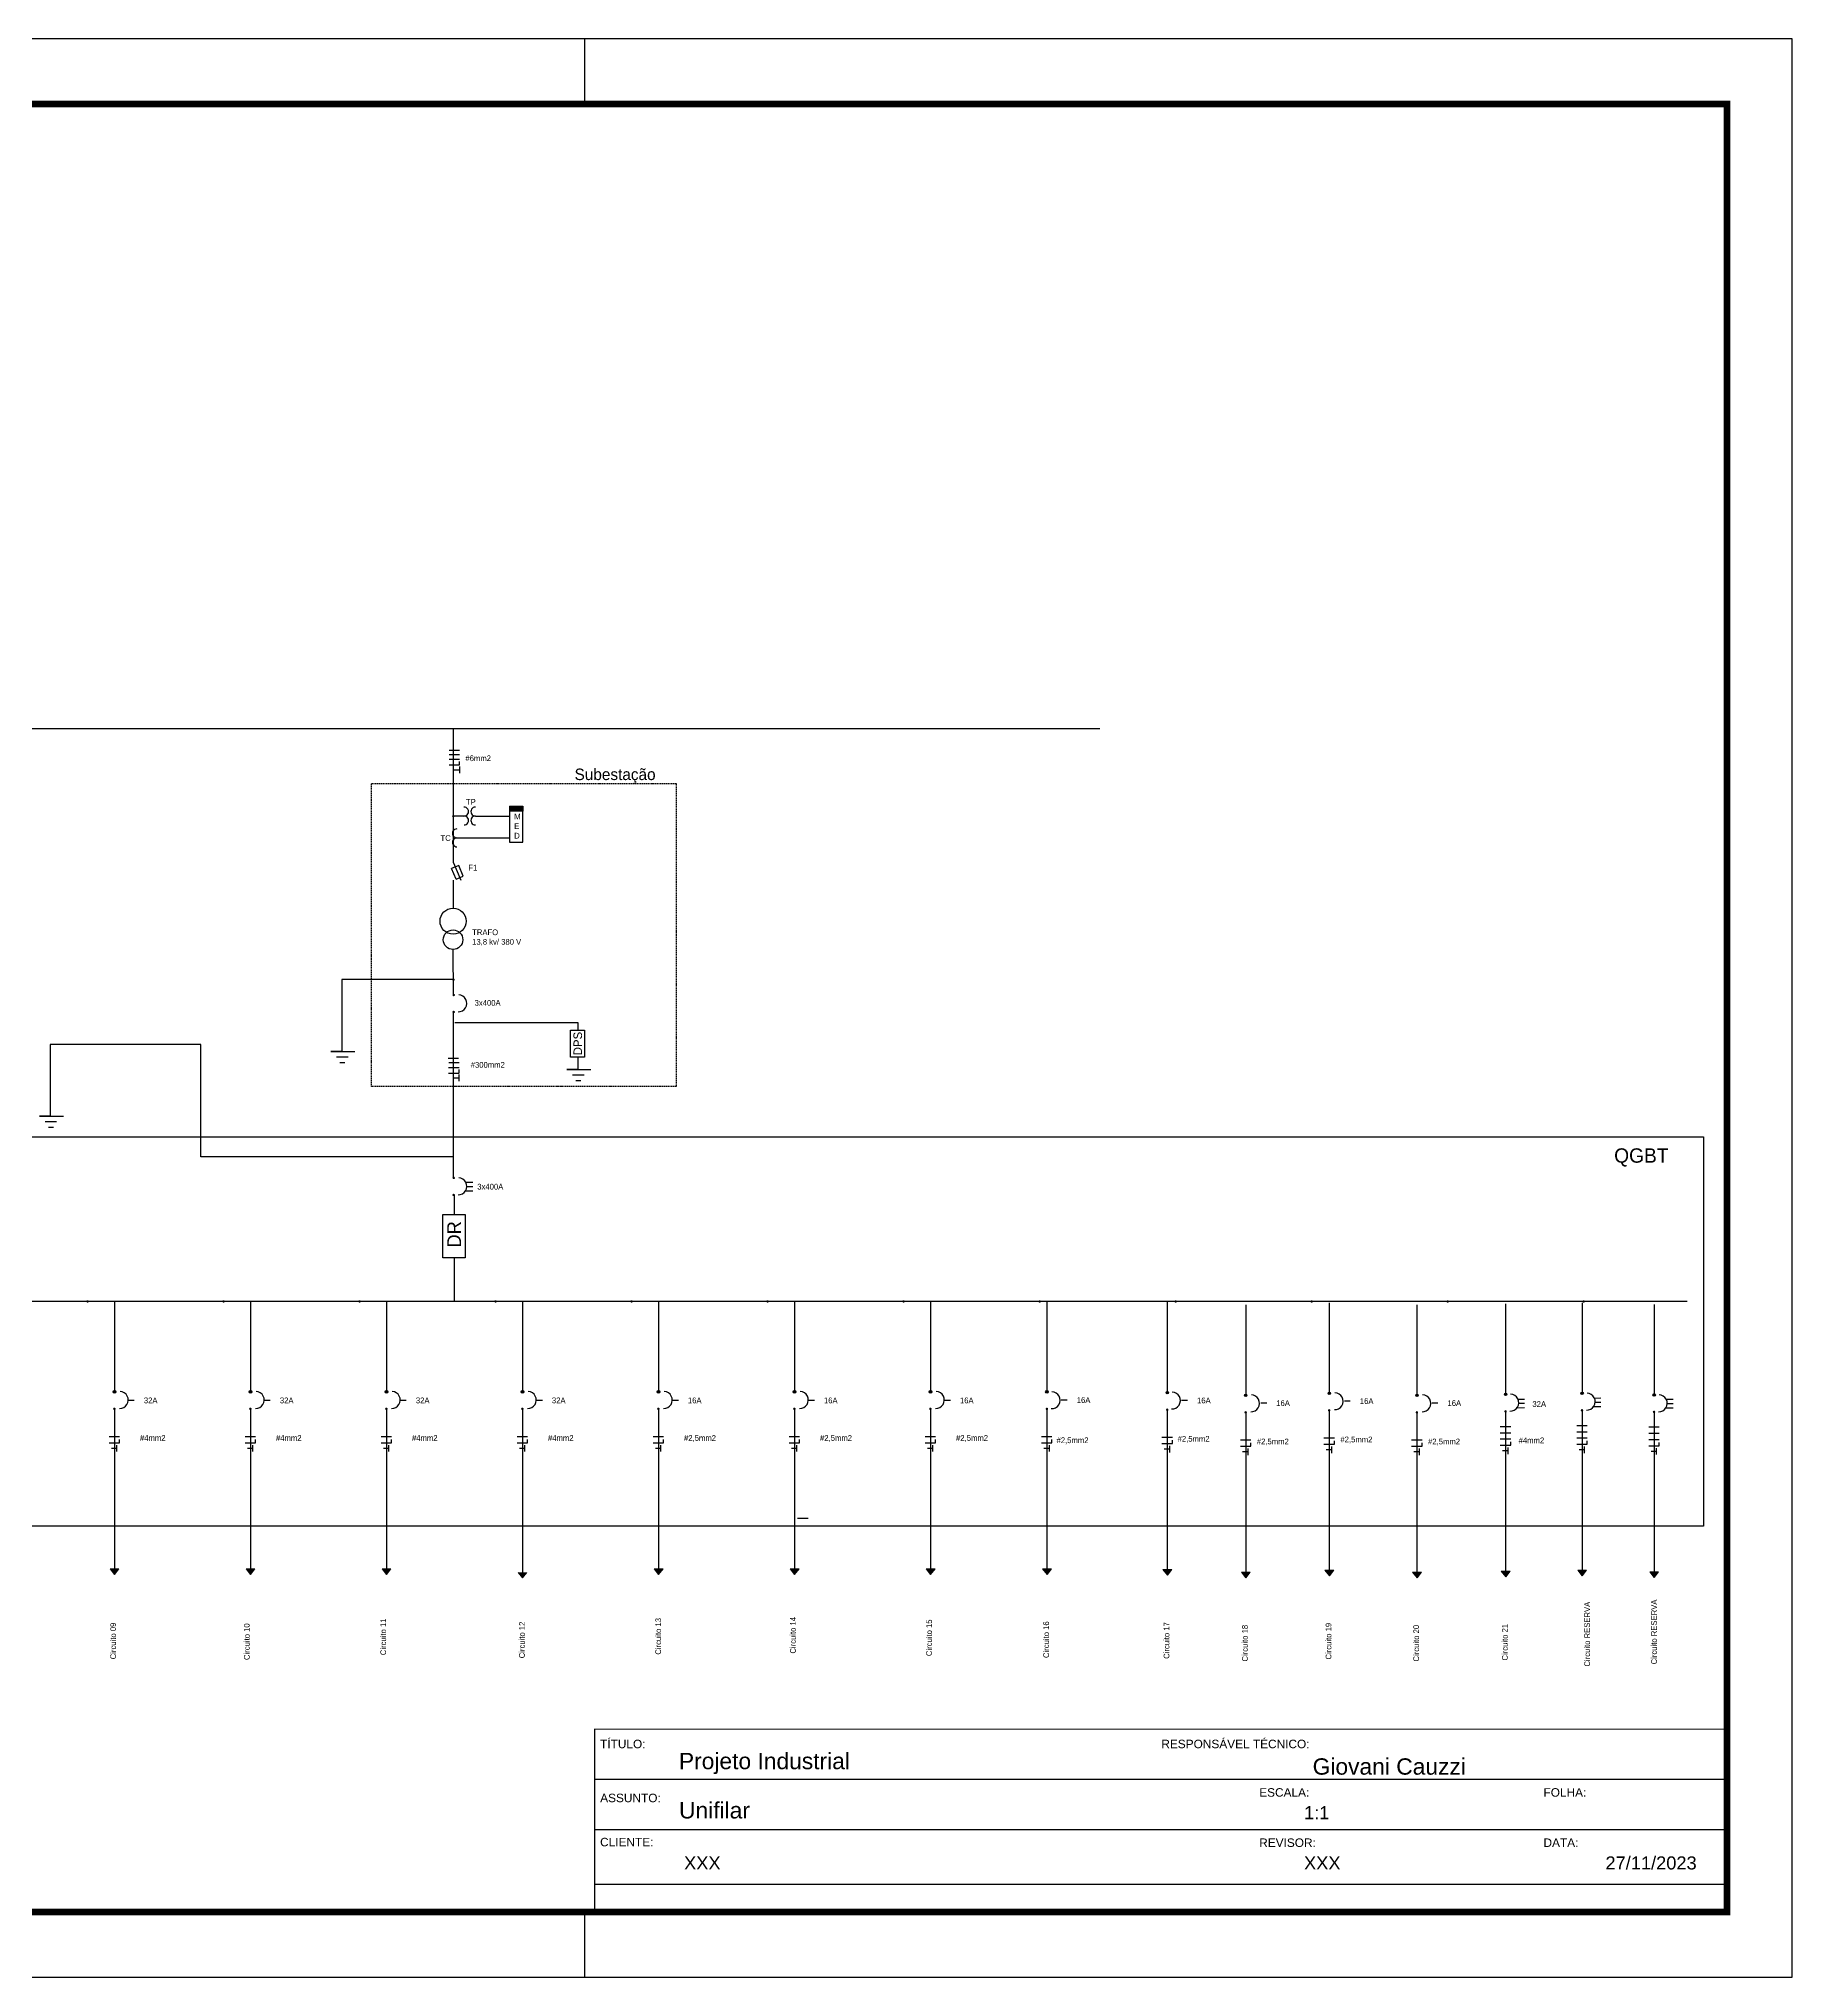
# Model space of a CAD drawing. Extents: x -4780 to 4154, y -1673 to 3208.
# Drawn here: x 786.8 to 1055.5, y -373.2 to -76.2 of the extents above; entities that cross this region are included whole.
import ezdxf

# ---------------------------------------------------------------- set-up
doc = ezdxf.new("R2010")
doc.units = 0
doc.header["$MEASUREMENT"] = 0
doc.linetypes.add('ACAD_ISO02W100', pattern=[15, 12, -3])
for name, color, linetype in [('ARQ-FOLHA', 7, 'Continuous'), ('eletrico', 3, 'Continuous'), ('ELÉTRICO', 3, 'Continuous')]:
    doc.layers.add(name, color=color, linetype=linetype)
doc.styles.add('ARIAL', font='txt', dxfattribs={"height": 0.35277})
doc.styles.add('PADRÃO', font='', dxfattribs={"height": 0.2})
doc.styles.get('PADRÃO').set_extended_font_data('AvantGarde Bk BT')

# ---------------------------------------------------------------- blocks, each defined once
blk = doc.blocks.new('FOLHA A3')
at = {"layer": 'ARQ-FOLHA'}
for p, q in [((420, 0), (0, 0)), ((235, -10), (235, 0)), ((420, -297), (420, 0)), ((235, -297), (235, -287)), ((0, -297), (420, -297))]:
    blk.add_line(p, q, dxfattribs=at)
at = {"layer": 'ARQ-FOLHA', "const_width": 1}
blk.add_lwpolyline([(410, -10), (25, -10), (25, -287), (410, -287), (410, -10)], dxfattribs=at)

msp = doc.modelspace()

# ---------------------------------------------------------------- hatches: boundary and pattern name
at = {"layer": 'ELÉTRICO', "ltscale": 0.015}
h = msp.add_hatch(color=256, dxfattribs=at)
h.set_gradient(color1=(255, 255, 255), tint=1)
h.paths.add_polyline_path([(850.562, -195.308, 1), (850.171, -195.308, 1)])
h = msp.add_hatch(color=256, dxfattribs=at)
h.set_gradient(color1=(51, 51, 51), color2=(51, 51, 51), tint=1)
h.paths.add_polyline_path([(858.99, -193.763), (858.99, -194.54), (860.992, -194.54), (860.992, -193.763)])
h = msp.add_hatch(color=256, dxfattribs=at)
h.set_gradient(color1=(255, 255, 255), tint=1)
h.paths.add_polyline_path([(850.587, -220.343, 1), (850.195, -220.343, 1)])
h = msp.add_hatch(color=256, dxfattribs=at)
h.set_gradient(color1=(255, 255, 255), tint=1)
h.paths.add_polyline_path([(850.616, -222.702, 1), (850.225, -222.702, 1)])
h = msp.add_hatch(color=256, dxfattribs=at)
h.set_gradient(color1=(255, 255, 255), tint=1)
h.paths.add_polyline_path([(850.607, -225.306, 1), (850.216, -225.306, 1)])
h = msp.add_hatch(color=256, dxfattribs=at)
h.set_gradient(color1=(255, 255, 255), tint=1)
h.paths.add_polyline_path([(850.618, -250.731, 1), (850.226, -250.731, 1)])
h = msp.add_hatch(color=256, dxfattribs=at)
h.set_gradient(color1=(255, 255, 255), tint=1)
h.paths.add_polyline_path([(850.609, -253.335, 1), (850.217, -253.335, 1)])
h = msp.add_hatch(color=256, dxfattribs=at)
h.set_gradient(color1=(255, 255, 255), tint=1)
h.paths.add_polyline_path([(794.511, -269.657, 1), (794.12, -269.657, 1)])
h = msp.add_hatch(color=256, dxfattribs=at)
h.set_gradient(color1=(255, 255, 255), tint=1)
h.paths.add_polyline_path([(815.352, -269.657, 1), (814.96, -269.657, 1)])
h = msp.add_hatch(color=256, dxfattribs=at)
h.set_gradient(color1=(255, 255, 255), tint=1)
h.paths.add_polyline_path([(836.192, -269.657, 1), (835.801, -269.657, 1)])
h = msp.add_hatch(color=256, dxfattribs=at)
h.set_gradient(color1=(255, 255, 255), tint=1)
h.paths.add_polyline_path([(857.032, -269.657, 1), (856.641, -269.657, 1)])
h = msp.add_hatch(color=256, dxfattribs=at)
h.set_gradient(color1=(255, 255, 255), tint=1)
h.paths.add_polyline_path([(877.873, -269.657, 1), (877.481, -269.657, 1)])
h = msp.add_hatch(color=256, dxfattribs=at)
h.set_gradient(color1=(255, 255, 255), tint=1)
h.paths.add_polyline_path([(898.713, -269.657, 1), (898.322, -269.657, 1)])
h = msp.add_hatch(color=256, dxfattribs=at)
h.set_gradient(color1=(255, 255, 255), tint=1)
h.paths.add_polyline_path([(919.553, -269.657, 1), (919.162, -269.657, 1)])
h = msp.add_hatch(color=256, dxfattribs=at)
h.set_gradient(color1=(255, 255, 255), tint=1)
h.paths.add_polyline_path([(940.393, -269.657, 1), (940.002, -269.657, 1)])
h = msp.add_hatch(color=256, dxfattribs=at)
h.set_gradient(color1=(255, 255, 255), tint=1)
h.paths.add_polyline_path([(961.234, -269.657, 1), (960.843, -269.657, 1)])
h = msp.add_hatch(color=256, dxfattribs=at)
h.set_gradient(color1=(255, 255, 255), tint=1)
h.paths.add_polyline_path([(982.074, -269.657, 1), (981.683, -269.657, 1)])
h = msp.add_hatch(color=256, dxfattribs=at)
h.set_gradient(color1=(255, 255, 255), tint=1)
h.paths.add_polyline_path([(1002.914, -269.657, 1), (1002.523, -269.657, 1)])
h = msp.add_hatch(color=256, dxfattribs=at)
h.set_gradient(color1=(255, 255, 255), tint=1)
h.paths.add_polyline_path([(1023.755, -269.657, 1), (1023.364, -269.657, 1)])
h = msp.add_hatch(color=256, dxfattribs=at)
h.set_gradient(color1=(255, 255, 255), tint=1)
h.paths.add_polyline_path([(798.629, -283.509, 1), (798.238, -283.509, 1)])
h = msp.add_hatch(color=256, dxfattribs=at)
h.set_gradient(color1=(255, 255, 255), tint=1)
h.paths.add_polyline_path([(819.47, -283.509, 1), (819.078, -283.509, 1)])
h = msp.add_hatch(color=256, dxfattribs=at)
h.set_gradient(color1=(255, 255, 255), tint=1)
h.paths.add_polyline_path([(840.31, -283.509, 1), (839.919, -283.509, 1)])
h = msp.add_hatch(color=256, dxfattribs=at)
h.set_gradient(color1=(255, 255, 255), tint=1)
h.paths.add_polyline_path([(861.15, -283.509, 1), (860.759, -283.509, 1)])
h = msp.add_hatch(color=256, dxfattribs=at)
h.set_gradient(color1=(255, 255, 255), tint=1)
h.paths.add_polyline_path([(881.991, -283.509, 1), (881.599, -283.509, 1)])
h = msp.add_hatch(color=256, dxfattribs=at)
h.set_gradient(color1=(255, 255, 255), tint=1)
h.paths.add_polyline_path([(902.831, -283.509, 1), (902.44, -283.509, 1)])
h = msp.add_hatch(color=256, dxfattribs=at)
h.set_gradient(color1=(255, 255, 255), tint=1)
h.paths.add_polyline_path([(923.671, -283.509, 1), (923.28, -283.509, 1)])
h = msp.add_hatch(color=256, dxfattribs=at)
h.set_gradient(color1=(255, 255, 255), tint=1)
h.paths.add_polyline_path([(941.511, -283.509, 1), (941.12, -283.509, 1)])
h = msp.add_hatch(color=256, dxfattribs=at)
h.set_gradient(color1=(255, 255, 255), tint=1)
h.paths.add_polyline_path([(959.954, -283.635, 1), (959.563, -283.635, 1)])
h = msp.add_hatch(color=256, dxfattribs=at)
h.set_gradient(color1=(255, 255, 255), tint=1)
h.paths.add_polyline_path([(971.969, -284.049, 1), (971.577, -284.049, 1)])
h = msp.add_hatch(color=256, dxfattribs=at)
h.set_gradient(color1=(255, 255, 255), tint=1)
h.paths.add_polyline_path([(984.776, -283.737, 1), (984.385, -283.737, 1)])
h = msp.add_hatch(color=256, dxfattribs=at)
h.set_gradient(color1=(255, 255, 255), tint=1)
h.paths.add_polyline_path([(998.208, -284.049, 1), (997.817, -284.049, 1)])
h = msp.add_hatch(color=256, dxfattribs=at)
h.set_gradient(color1=(255, 255, 255), tint=1)
h.paths.add_polyline_path([(1011.796, -283.893, 1), (1011.405, -283.893, 1)])
h = msp.add_hatch(color=256, dxfattribs=at)
h.set_gradient(color1=(255, 255, 255), tint=1)
h.paths.add_polyline_path([(1023.51, -283.737, 1), (1023.119, -283.737, 1)])
h = msp.add_hatch(color=256, dxfattribs=at)
h.set_gradient(color1=(255, 255, 255), tint=1)
h.paths.add_polyline_path([(1034.548, -283.977, 1), (1034.157, -283.977, 1)])
h = msp.add_hatch(color=256, dxfattribs=at)
h.set_gradient(color1=(255, 255, 255), tint=1)
h.paths.add_polyline_path([(798.62, -286.113, 1), (798.229, -286.113, 1)])
h = msp.add_hatch(color=256, dxfattribs=at)
h.set_gradient(color1=(255, 255, 255), tint=1)
h.paths.add_polyline_path([(819.461, -286.113, 1), (819.069, -286.113, 1)])
h = msp.add_hatch(color=256, dxfattribs=at)
h.set_gradient(color1=(255, 255, 255), tint=1)
h.paths.add_polyline_path([(840.301, -286.113, 1), (839.91, -286.113, 1)])
h = msp.add_hatch(color=256, dxfattribs=at)
h.set_gradient(color1=(255, 255, 255), tint=1)
h.paths.add_polyline_path([(861.141, -286.113, 1), (860.75, -286.113, 1)])
h = msp.add_hatch(color=256, dxfattribs=at)
h.set_gradient(color1=(255, 255, 255), tint=1)
h.paths.add_polyline_path([(881.982, -286.113, 1), (881.59, -286.113, 1)])
h = msp.add_hatch(color=256, dxfattribs=at)
h.set_gradient(color1=(255, 255, 255), tint=1)
h.paths.add_polyline_path([(902.822, -286.113, 1), (902.431, -286.113, 1)])
h = msp.add_hatch(color=256, dxfattribs=at)
h.set_gradient(color1=(255, 255, 255), tint=1)
h.paths.add_polyline_path([(923.662, -286.113, 1), (923.271, -286.113, 1)])
h = msp.add_hatch(color=256, dxfattribs=at)
h.set_gradient(color1=(255, 255, 255), tint=1)
h.paths.add_polyline_path([(941.502, -286.113, 1), (941.111, -286.113, 1)])
h = msp.add_hatch(color=256, dxfattribs=at)
h.set_gradient(color1=(255, 255, 255), tint=1)
h.paths.add_polyline_path([(959.945, -286.239, 1), (959.554, -286.239, 1)])
h = msp.add_hatch(color=256, dxfattribs=at)
h.set_gradient(color1=(255, 255, 255), tint=1)
h.paths.add_polyline_path([(971.96, -286.653, 1), (971.568, -286.653, 1)])
h = msp.add_hatch(color=256, dxfattribs=at)
h.set_gradient(color1=(255, 255, 255), tint=1)
h.paths.add_polyline_path([(984.767, -286.341, 1), (984.376, -286.341, 1)])
h = msp.add_hatch(color=256, dxfattribs=at)
h.set_gradient(color1=(255, 255, 255), tint=1)
h.paths.add_polyline_path([(998.199, -286.653, 1), (997.808, -286.653, 1)])
h = msp.add_hatch(color=256, dxfattribs=at)
h.set_gradient(color1=(255, 255, 255), tint=1)
h.paths.add_polyline_path([(1011.787, -286.497, 1), (1011.396, -286.497, 1)])
h = msp.add_hatch(color=256, dxfattribs=at)
h.set_gradient(color1=(255, 255, 255), tint=1)
h.paths.add_polyline_path([(1023.501, -286.341, 1), (1023.11, -286.341, 1)])
h = msp.add_hatch(color=256, dxfattribs=at)
h.set_gradient(color1=(255, 255, 255), tint=1)
h.paths.add_polyline_path([(1034.539, -286.581, 1), (1034.148, -286.581, 1)])
h = msp.add_hatch(color=256, dxfattribs=at)
h.set_gradient(color1=(192, 192, 192), color2=(192, 192, 192), tint=1)
h.paths.add_polyline_path([(797.775, -310.613), (798.452, -311.467), (799.13, -310.613), (798.452, -310.613)])
h = msp.add_hatch(color=256, dxfattribs=at)
h.set_gradient(color1=(192, 192, 192), color2=(192, 192, 192), tint=1)
h.paths.add_polyline_path([(818.615, -310.613), (819.292, -311.467), (819.97, -310.613), (819.292, -310.613)])
h = msp.add_hatch(color=256, dxfattribs=at)
h.set_gradient(color1=(192, 192, 192), color2=(192, 192, 192), tint=1)
h.paths.add_polyline_path([(839.455, -310.613), (840.133, -311.467), (840.81, -310.613), (840.133, -310.613)])
h = msp.add_hatch(color=256, dxfattribs=at)
h.set_gradient(color1=(192, 192, 192), color2=(192, 192, 192), tint=1)
h.paths.add_polyline_path([(860.271, -311.164), (860.948, -312.019), (861.626, -311.164), (860.948, -311.164)])
h = msp.add_hatch(color=256, dxfattribs=at)
h.set_gradient(color1=(192, 192, 192), color2=(192, 192, 192), tint=1)
h.paths.add_polyline_path([(881.136, -310.613), (881.813, -311.467), (882.491, -310.613), (881.813, -310.613)])
h = msp.add_hatch(color=256, dxfattribs=at)
h.set_gradient(color1=(192, 192, 192), color2=(192, 192, 192), tint=1)
h.paths.add_polyline_path([(901.976, -310.613), (902.654, -311.467), (903.331, -310.613), (902.654, -310.613)])
h = msp.add_hatch(color=256, dxfattribs=at)
h.set_gradient(color1=(192, 192, 192), color2=(192, 192, 192), tint=1)
h.paths.add_polyline_path([(922.816, -310.613), (923.494, -311.467), (924.171, -310.613), (923.494, -310.613)])
h = msp.add_hatch(color=256, dxfattribs=at)
h.set_gradient(color1=(192, 192, 192), color2=(192, 192, 192), tint=1)
h.paths.add_polyline_path([(940.657, -310.613), (941.334, -311.467), (942.012, -310.613), (941.334, -310.613)])
h = msp.add_hatch(color=256, dxfattribs=at)
h.set_gradient(color1=(192, 192, 192), color2=(192, 192, 192), tint=1)
h.paths.add_polyline_path([(959.099, -310.738), (959.777, -311.593), (960.454, -310.738), (959.777, -310.738)])
h = msp.add_hatch(color=256, dxfattribs=at)
h.set_gradient(color1=(192, 192, 192), color2=(192, 192, 192), tint=1)
h.paths.add_polyline_path([(971.114, -311.153), (971.791, -312.008), (972.469, -311.153), (971.791, -311.153)])
h = msp.add_hatch(color=256, dxfattribs=at)
h.set_gradient(color1=(192, 192, 192), color2=(192, 192, 192), tint=1)
h.paths.add_polyline_path([(983.921, -310.841), (984.599, -311.696), (985.276, -310.841), (984.599, -310.841)])
h = msp.add_hatch(color=256, dxfattribs=at)
h.set_gradient(color1=(192, 192, 192), color2=(192, 192, 192), tint=1)
h.paths.add_polyline_path([(997.353, -311.153), (998.031, -312.008), (998.708, -311.153), (998.031, -311.153)])
h = msp.add_hatch(color=256, dxfattribs=at)
h.set_gradient(color1=(192, 192, 192), color2=(192, 192, 192), tint=1)
h.paths.add_polyline_path([(1010.941, -310.997), (1011.619, -311.852), (1012.296, -310.997), (1011.619, -310.997)])
h = msp.add_hatch(color=256, dxfattribs=at)
h.set_gradient(color1=(192, 192, 192), color2=(192, 192, 192), tint=1)
h.paths.add_polyline_path([(1022.655, -310.841), (1023.333, -311.696), (1024.01, -310.841), (1023.333, -310.841)])
h = msp.add_hatch(color=256, dxfattribs=at)
h.set_gradient(color1=(192, 192, 192), color2=(192, 192, 192), tint=1)
h.paths.add_polyline_path([(1033.693, -311.081), (1034.371, -311.936), (1035.048, -311.081), (1034.371, -311.081)])

# ---------------------------------------------------------------- linework, layer by layer
at = {"layer": 'eletrico', "ltscale": 0.015}
for p, q in [((850.574, -226.937), (869.431, -226.937)), ((869.431, -226.937), (869.431, -228.103)), ((833.275, -231.349), (831.576, -231.349)), ((831.576, -231.349), (835.259, -231.349)), ((832.46, -232.176), (834.227, -232.176)), ((832.986, -233.035), (833.733, -233.035)), ((869.442, -234.112), (867.743, -234.112)), ((867.743, -234.112), (871.426, -234.112)), ((869.442, -232.293), (869.442, -234.112)), ((868.627, -234.939), (870.394, -234.939)), ((869.153, -235.798), (869.9, -235.798)), ((788.63, -241.269), (786.931, -241.269)), ((786.931, -241.269), (790.614, -241.269)), ((787.815, -242.097), (789.582, -242.097)), ((788.341, -242.956), (789.088, -242.956))]:
    msp.add_line(p, q, dxfattribs=at)
for points in [[(868.321, -228.103), (870.478, -228.103), (870.478, -232.234), (868.321, -232.234)], [(848.737, -256.337), (852.194, -256.337), (852.194, -262.958), (848.737, -262.958)]]:
    msp.add_lwpolyline(points, close=True, dxfattribs=at)
at = {"layer": 'ELÉTRICO', "ltscale": 0.015}
for p, q in [((762.934, -181.878), (949.445, -181.878)), ((850.386, -202.461), (850.386, -181.878)), ((849.715, -186.594), (851.312, -186.594)), ((849.717, -185.186), (851.314, -185.186)), ((849.727, -185.851), (851.323, -185.851)), ((851.312, -187.449), (851.312, -186.927)), ((849.715, -187.45), (851.312, -187.45)), ((850.48, -188.2), (851.303, -188.2)), ((851.303, -187.701), (851.303, -188.699)), ((851.991, -195.286), (850.386, -195.286)), ((853.755, -195.28), (858.99, -195.28)), ((858.99, -193.763), (860.992, -193.763)), ((858.99, -193.763), (858.99, -199.296)), ((860.992, -194.54), (858.99, -194.54)), ((860.992, -193.763), (860.992, -194.54)), ((860.992, -199.296), (860.992, -194.54)), ((850.917, -198.63), (858.99, -198.63)), ((858.99, -199.296), (860.992, -199.296)), ((851.21, -202.855), (850.099, -203.309)), ((850.772, -204.956), (850.099, -203.309)), ((850.386, -202.461), (851.488, -205.121)), ((850.772, -204.956), (851.883, -204.502)), ((851.883, -204.502), (851.21, -202.855)), ((850.345, -205.121), (850.344, -209.393)), ((850.401, -222.73), (850.336, -215.738)), ((833.253, -220.354), (833.253, -231.349)), ((850.386, -220.354), (833.253, -220.354)), ((850.401, -250.652), (850.401, -225.275)), ((788.608, -230.275), (788.608, -241.27)), ((849.547, -232.392), (851.144, -232.392)), ((849.641, -233.8), (851.238, -233.8)), ((849.653, -233.057), (851.249, -233.057)), ((851.238, -234.655), (851.238, -234.133)), ((849.641, -234.656), (851.238, -234.656)), ((850.406, -235.406), (851.229, -235.406)), ((851.229, -234.907), (851.229, -235.905)), ((850.399, -247.515), (833.266, -247.515)), ((853.343, -251.449), (852.312, -251.457)), ((852.433, -252.057), (853.343, -252.057)), ((853.343, -252.769), (852.181, -252.778)), ((669.05, -269.628), (1039.4, -269.628)), ((798.434, -269.649), (798.434, -283.509)), ((819.274, -269.649), (819.274, -283.509)), ((840.114, -269.649), (840.114, -283.509)), ((860.955, -269.649), (860.955, -283.509)), ((881.795, -269.649), (881.795, -283.509)), ((902.635, -269.649), (902.635, -283.509)), ((923.476, -269.649), (923.476, -283.509)), ((941.316, -269.649), (941.316, -283.509)), ((959.758, -269.775), (959.758, -283.635)), ((971.773, -270.19), (971.773, -284.049)), ((984.58, -269.877), (984.58, -283.737)), ((998.012, -270.19), (998.012, -284.049)), ((1011.6, -270.033), (1011.6, -283.893)), ((1023.314, -269.877), (1023.314, -283.737)), ((1034.352, -270.117), (1034.352, -283.977)), ((800.57, -284.785), (801.479, -284.785)), ((821.41, -284.785), (822.32, -284.785)), ((842.251, -284.785), (843.16, -284.785)), ((863.091, -284.785), (864, -284.785)), ((883.931, -284.785), (884.841, -284.785)), ((904.772, -284.785), (905.681, -284.785)), ((925.612, -284.785), (926.521, -284.785)), ((943.514, -284.745), (944.423, -284.745)), ((961.946, -284.796), (962.855, -284.796)), ((986.886, -284.899), (987.796, -284.899)), ((1014.487, -284.656), (1013.456, -284.664)), ((1026.2, -284.5), (1025.169, -284.508)), ((1025.291, -285.107), (1026.2, -285.107)), ((1037.285, -284.678), (1036.254, -284.686)), ((798.434, -286.169), (798.434, -310.617)), ((819.274, -286.169), (819.274, -310.617)), ((840.114, -286.169), (840.114, -310.617)), ((860.955, -286.169), (860.955, -311.141)), ((881.795, -286.169), (881.795, -310.617)), ((902.635, -286.169), (902.635, -310.617)), ((923.476, -286.169), (923.476, -310.617)), ((941.316, -286.169), (941.316, -310.617)), ((959.758, -286.295), (959.758, -310.742)), ((971.773, -286.709), (971.773, -311.157)), ((974.079, -285.211), (974.988, -285.211)), ((984.58, -286.397), (984.58, -310.845)), ((998.012, -286.709), (998.012, -311.157)), ((1000.318, -285.211), (1001.228, -285.211)), ((1011.6, -286.553), (1011.6, -311.001)), ((1014.487, -285.976), (1013.325, -285.985)), ((1013.577, -285.263), (1014.487, -285.263)), ((1023.314, -286.397), (1023.314, -310.845)), ((1026.2, -285.82), (1025.039, -285.829)), ((1034.352, -286.637), (1034.352, -311.085)), ((1037.285, -285.998), (1036.123, -286.007)), ((1036.376, -285.285), (1037.285, -285.285)), ((797.612, -290.344), (799.208, -290.344)), ((799.208, -291.307), (799.208, -290.784)), ((818.452, -290.344), (820.048, -290.344)), ((820.048, -291.307), (820.048, -290.784)), ((839.292, -290.344), (840.889, -290.344)), ((840.889, -291.307), (840.889, -290.784)), ((860.133, -290.344), (861.729, -290.344)), ((861.729, -291.307), (861.729, -290.784)), ((880.973, -290.344), (882.569, -290.344)), ((882.569, -291.307), (882.569, -290.784)), ((901.813, -290.344), (903.41, -290.344)), ((903.41, -291.307), (903.41, -290.784)), ((922.654, -290.344), (924.25, -290.344)), ((924.25, -291.307), (924.25, -290.784)), ((940.494, -290.344), (942.09, -290.344)), ((942.09, -291.307), (942.09, -290.784)), ((958.936, -290.469), (960.533, -290.469)), ((960.533, -291.432), (960.533, -290.91)), ((970.951, -290.884), (972.548, -290.884)), ((983.758, -290.572), (985.355, -290.572)), ((985.355, -291.535), (985.355, -291.012)), ((997.19, -290.884), (998.787, -290.884)), ((1010.779, -288.802), (1012.375, -288.802)), ((1010.779, -289.765), (1012.375, -289.765)), ((1010.779, -290.728), (1012.375, -290.728)), ((1022.492, -288.646), (1024.089, -288.646)), ((1022.492, -289.609), (1024.089, -289.609)), ((1022.492, -290.572), (1024.089, -290.572)), ((1024.089, -291.535), (1024.089, -291.012)), ((1033.53, -288.885), (1035.127, -288.885)), ((1033.53, -289.849), (1035.127, -289.849)), ((1033.53, -290.812), (1035.127, -290.812)), ((797.612, -291.307), (799.208, -291.307)), ((798.765, -292.162), (797.966, -292.162)), ((798.765, -291.663), (798.765, -292.661)), ((818.452, -291.307), (820.048, -291.307)), ((819.605, -292.162), (818.807, -292.162)), ((819.605, -291.663), (819.605, -292.661)), ((839.292, -291.307), (840.889, -291.307)), ((840.445, -292.162), (839.647, -292.162)), ((840.445, -291.663), (840.445, -292.661)), ((860.133, -291.307), (861.729, -291.307)), ((861.286, -292.162), (860.487, -292.162)), ((861.286, -291.663), (861.286, -292.661)), ((880.973, -291.307), (882.569, -291.307)), ((882.126, -292.162), (881.328, -292.162)), ((882.126, -291.663), (882.126, -292.661)), ((901.813, -291.307), (903.41, -291.307)), ((902.966, -292.162), (902.168, -292.162)), ((902.966, -291.663), (902.966, -292.661)), ((922.654, -291.307), (924.25, -291.307)), ((923.807, -292.162), (923.008, -292.162)), ((923.807, -291.663), (923.807, -292.661)), ((940.494, -291.307), (942.09, -291.307)), ((941.647, -292.162), (940.849, -292.162)), ((941.647, -291.663), (941.647, -292.661)), ((958.936, -291.432), (960.533, -291.432)), ((960.089, -292.288), (959.291, -292.288)), ((960.089, -291.789), (960.089, -292.787)), ((970.951, -291.847), (972.548, -291.847)), ((972.104, -292.703), (971.306, -292.703)), ((972.104, -292.204), (972.104, -293.201)), ((972.548, -291.847), (972.548, -291.324)), ((983.758, -291.535), (985.355, -291.535)), ((984.911, -292.39), (984.113, -292.39)), ((984.911, -291.892), (984.911, -292.889)), ((997.19, -291.847), (998.787, -291.847)), ((998.343, -292.703), (997.545, -292.703)), ((998.343, -292.204), (998.343, -293.201)), ((998.787, -291.847), (998.787, -291.324)), ((1010.779, -291.691), (1012.375, -291.691)), ((1011.932, -292.547), (1011.133, -292.547)), ((1011.932, -292.048), (1011.932, -293.045)), ((1012.375, -291.691), (1012.375, -291.168)), ((1022.492, -291.535), (1024.089, -291.535)), ((1023.645, -292.39), (1022.847, -292.39)), ((1023.645, -291.892), (1023.645, -292.889)), ((1033.53, -291.775), (1035.127, -291.775)), ((1034.683, -292.63), (1033.885, -292.63)), ((1034.683, -292.132), (1034.683, -293.129)), ((1035.127, -291.775), (1035.127, -291.252)), ((903.116, -302.877), (904.712, -302.877)), ((797.775, -310.613), (798.452, -310.613)), ((797.775, -310.613), (798.452, -311.467)), ((798.452, -310.613), (799.13, -310.613)), ((798.452, -311.467), (799.13, -310.613)), ((818.615, -310.613), (819.292, -310.613)), ((818.615, -310.613), (819.292, -311.467)), ((819.292, -310.613), (819.97, -310.613)), ((819.292, -311.467), (819.97, -310.613)), ((839.455, -310.613), (840.133, -310.613)), ((839.455, -310.613), (840.133, -311.467)), ((840.133, -310.613), (840.81, -310.613)), ((840.133, -311.467), (840.81, -310.613)), ((860.271, -311.164), (860.948, -312.019)), ((860.948, -312.019), (861.626, -311.164)), ((881.136, -310.613), (881.813, -310.613)), ((881.136, -310.613), (881.813, -311.467)), ((881.813, -310.613), (882.491, -310.613)), ((881.813, -311.467), (882.491, -310.613)), ((901.976, -310.613), (902.654, -310.613)), ((901.976, -310.613), (902.654, -311.467)), ((902.654, -310.613), (903.331, -310.613)), ((902.654, -311.467), (903.331, -310.613)), ((922.816, -310.613), (923.494, -310.613)), ((922.816, -310.613), (923.494, -311.467)), ((923.494, -310.613), (924.171, -310.613)), ((923.494, -311.467), (924.171, -310.613)), ((940.657, -310.613), (941.334, -310.613)), ((940.657, -310.613), (941.334, -311.467)), ((941.334, -310.613), (942.012, -310.613)), ((941.334, -311.467), (942.012, -310.613)), ((959.099, -310.738), (959.777, -310.738)), ((959.099, -310.738), (959.777, -311.593)), ((959.777, -310.738), (960.454, -310.738)), ((959.777, -311.593), (960.454, -310.738)), ((971.114, -311.153), (971.791, -311.153)), ((971.114, -311.153), (971.791, -312.008)), ((971.791, -311.153), (972.469, -311.153)), ((971.791, -312.008), (972.469, -311.153)), ((983.921, -310.841), (984.599, -310.841)), ((983.921, -310.841), (984.599, -311.696)), ((984.599, -310.841), (985.276, -310.841)), ((984.599, -311.696), (985.276, -310.841)), ((997.353, -311.153), (998.031, -311.153)), ((997.353, -311.153), (998.031, -312.008)), ((998.031, -311.153), (998.708, -311.153)), ((998.031, -312.008), (998.708, -311.153)), ((1010.941, -310.997), (1011.619, -310.997)), ((1010.941, -310.997), (1011.619, -311.852)), ((1011.619, -310.997), (1012.296, -310.997)), ((1011.619, -311.852), (1012.296, -310.997)), ((1022.655, -310.841), (1023.333, -310.841)), ((1022.655, -310.841), (1023.333, -311.696)), ((1023.333, -310.841), (1024.01, -310.841)), ((1023.333, -311.696), (1024.01, -310.841)), ((1033.693, -311.081), (1034.371, -311.081)), ((1033.693, -311.081), (1034.371, -311.936)), ((1034.371, -311.081), (1035.048, -311.081)), ((1034.371, -311.936), (1035.048, -311.081))]:
    msp.add_line(p, q, dxfattribs=at)
at = {"layer": 'ELÉTRICO', "linetype": 'ACAD_ISO02W100', "ltscale": 0.015}
for p, q in [((837.834, -190.321), (884.499, -190.321)), ((837.834, -236.738), (837.834, -190.321)), ((884.499, -190.321), (884.499, -236.738)), ((884.499, -236.738), (837.834, -236.738))]:
    msp.add_line(p, q, dxfattribs=at)
at = {"layer": 'ELÉTRICO'}
for p, q in [((811.656, -230.275), (788.608, -230.275)), ((811.656, -247.515), (811.656, -230.275)), ((833.266, -247.515), (811.656, -247.515)), ((850.467, -253.324), (850.467, -256.333)), ((850.5, -262.958), (850.5, -269.628)), ((1045.515, -335.243), (872.015, -335.205)), ((872.015, -335.205), (872.015, -363.197)), ((1045.537, -342.905), (872.015, -342.905)), ((1045.406, -350.605), (872.015, -350.605)), ((1045.515, -359.008), (872.015, -359.008))]:
    msp.add_line(p, q, dxfattribs=at)
msp.add_lwpolyline([(665.49, -244.42), (1041.904, -244.42), (1041.904, -304.079), (665.49, -304.079)], close=True, dxfattribs=at)
at = {"layer": 'ELÉTRICO', "ltscale": 0.015}
for centre, radius in [((850.322, -211.393), 2), ((850.322, -214.238), 1.5), ((798.434, -283.509), 0.196), ((819.274, -283.509), 0.196), ((840.114, -283.509), 0.196), ((860.955, -283.509), 0.196), ((881.795, -283.509), 0.196), ((902.635, -283.509), 0.196), ((923.476, -283.509), 0.196), ((941.316, -283.509), 0.196), ((959.758, -283.635), 0.196), ((971.773, -284.049), 0.196), ((984.58, -283.737), 0.196), ((998.012, -284.049), 0.196), ((1011.6, -283.893), 0.196), ((1023.314, -283.737), 0.196), ((1034.352, -283.977), 0.196)]:
    msp.add_circle(centre, radius, dxfattribs=at)
for centre, radius, start, end in [((852.001, -194.6), 0.687, 269.16948, 90.85534), ((852.014, -195.97), 0.684, 268.93639, 91.99851), ((853.731, -194.597), 0.684, 88.93639, 271.99851), ((853.745, -195.967), 0.687, 89.16948, 270.85534), ((850.893, -197.946), 0.684, 88.93639, 271.99851), ((850.907, -199.316), 0.687, 89.16948, 270.85534), ((851.136, -223.979), 1.297, 267.84968, 87.84968), ((851.137, -252.008), 1.297, 267.84968, 87.84968), ((799.257, -284.76), 1.297, 267.84968, 87.84968), ((820.097, -284.76), 1.297, 267.84968, 87.84968), ((840.937, -284.76), 1.297, 267.84968, 87.84968), ((861.778, -284.76), 1.297, 267.84968, 87.84968), ((882.618, -284.76), 1.297, 267.84968, 87.84968), ((903.458, -284.76), 1.297, 267.84968, 87.84968), ((924.299, -284.76), 1.297, 267.84968, 87.84968), ((942.031, -284.785), 1.297, 267.84968, 87.84968), ((960.463, -284.837), 1.297, 267.84968, 87.84968), ((972.596, -285.252), 1.297, 267.84968, 87.84968), ((985.403, -284.94), 1.297, 267.84968, 87.84968), ((998.835, -285.252), 1.297, 267.84968, 87.84968), ((1012.316, -285.17), 1.297, 267.84968, 87.84968), ((1024.03, -285.014), 1.297, 267.84968, 87.84968), ((1035.067, -285.254), 1.297, 267.84968, 87.84968)]:
    msp.add_arc(centre, radius, start, end, dxfattribs=at)

# ---------------------------------------------------------------- block references
at = {"layer": 'ELÉTRICO'}
msp.add_blockref('FOLHA A3', (635.515, -76.197), dxfattribs=at)

# ---------------------------------------------------------------- texts
at = {"layer": 'eletrico', "ltscale": 0.015, "attachment_point": 1, "rotation": 90, "style": 'PADRÃO'}
for s, width, gutter_width, insert, char_height in [('DPS', 3.5595, 43.603, (868.77, -231.942), 1.3081), ('DR', 5.7054, 69.889, (849.439, -261.403), 2.0967)]:
    msp.add_mtext_dynamic_manual_height_columns(s, width=width, gutter_width=gutter_width, heights=[0], dxfattribs=dict(at, insert=insert, char_height=char_height))
at = {"layer": 'ELÉTRICO', "style": 'ARIAL'}
for s, height, p in [('TÍTULO:', 1.3, (872.848, -338.105)), ('RESPONSÁVEL TÉCNICO:', 1.3, (958.848, -338.105)), ('Projeto Industrial', 2.5, (884.925, -341.32)), ('Giovani Cauzzi', 2.5, (982.026, -342.16)), ('ESCALA:', 1.3, (973.844, -345.534)), ('FOLHA:', 1.3, (1017.403, -345.534)), ('ASSUNTO:', 1.3, (872.865, -346.378)), ('Unifilar', 2.5, (884.942, -348.872)), ('1:1', 2, (980.711, -348.987)), ('CLIENTE:', 1.3, (872.848, -353.143)), ('REVISOR:', 1.3, (973.844, -353.234)), ('DATA:', 1.3, (1017.403, -353.234)), ('XXX', 2, (885.719, -356.687)), ('XXX', 2, (980.711, -356.687)), ('27/11/2023', 2, (1026.893, -356.687))]:
    msp.add_text(s, height=height, dxfattribs=at).set_placement(p)
at = {"layer": 'ELÉTRICO', "ltscale": 0.015, "attachment_point": 1, "style": 'PADRÃO'}
for s, width, heights, insert, char_height in [('#6mm2', 11.1584, [4.08], (852.209, -185.992), 0.8789), ('Subestação', 24.32309, [1.959], (868.938, -188.017), 1.7579), ('TP', 3.93243, [0], (852.291, -192.682), 0.8789), ('M\\PE\\PD', 4.30417, [0], (859.688, -194.927), 0.879), ('TC', 3.93243, [0], (848.396, -198.223), 0.8789), ('F1', 3.93243, [0], (852.669, -202.753), 0.8789), ('TRAFO\\P13,8 kv/ 380 V', 11.69456, [3.162], (853.248, -212.657), 0.87893), ('3x400A', 3.88741, [0], (853.622, -223.47), 0.8789), ('#300mm2', 11.1584, [4.08], (853.029, -232.969), 0.8789), ('QGBT', 48.48857, [2.341], (1028.231, -246.2), 2.1973), ('3x400A', 3.88741, [0], (854.031, -251.633), 0.8789), ('32A', 3.93243, [0], (802.944, -284.377), 0.8789), ('32A', 3.93243, [0], (823.784, -284.377), 0.8789), ('32A', 3.93243, [0], (844.624, -284.377), 0.8789), ('32A', 3.93243, [0], (865.465, -284.377), 0.8789), ('16A', 3.93243, [0], (886.305, -284.377), 0.8789), ('16A', 3.93243, [0], (907.145, -284.377), 0.8789), ('16A', 3.93243, [0], (927.986, -284.377), 0.8789), ('16A', 3.93243, [0], (945.887, -284.336), 0.8789), ('16A', 3.93243, [0], (964.32, -284.388), 0.8789), ('16A', 3.93243, [0], (976.453, -284.803), 0.8789), ('16A', 3.93243, [0], (989.26, -284.491), 0.8789), ('16A', 3.93243, [0], (1002.692, -284.803), 0.8789), ('32A', 3.93243, [0], (1015.706, -284.934), 0.8789), ('#4mm2', 11.1584, [4.08], (802.349, -290.135), 0.8789), ('#4mm2', 11.1584, [4.08], (823.19, -290.135), 0.8789), ('#4mm2', 11.1584, [4.08], (844.03, -290.135), 0.8789), ('#4mm2', 11.1584, [4.08], (864.87, -290.135), 0.8789), ('#2,5mm2', 11.1584, [4.08], (885.711, -290.135), 0.8789), ('#2,5mm2', 11.1584, [4.08], (906.551, -290.135), 0.8789), ('#2,5mm2', 11.1584, [4.08], (927.391, -290.135), 0.8789), ('#2,5mm2', 11.1584, [4.08], (942.792, -290.485), 0.8789), ('#2,5mm2', 11.1584, [4.08], (961.343, -290.261), 0.8789), ('#2,5mm2', 11.1584, [4.08], (973.476, -290.675), 0.8789), ('#2,5mm2', 11.1584, [4.08], (986.283, -290.363), 0.8789), ('#2,5mm2', 11.1584, [4.08], (999.715, -290.675), 0.8789), ('#4mm2', 3.93243, [0], (1013.595, -290.503), 0.8789)]:
    msp.add_mtext_dynamic_manual_height_columns(s, width=width, gutter_width=4.395, heights=heights, dxfattribs=dict(at, insert=insert, char_height=char_height))
at = {"layer": 'ELÉTRICO', "ltscale": 0.015, "char_height": 0.87893, "attachment_point": 1, "rotation": 90, "style": 'PADRÃO'}
for s, insert in [('\\pxqc;Circuito RESERVA', (1023.649, -328.235)), ('\\pxqc;Circuito RESERVA', (1033.892, -327.898)), ('\\pxqc;Circuito 09', (797.792, -329.28)), ('\\pxqc;Circuito 10', (818.275, -329.389)), ('\\pxqc;Circuito 11', (839.18, -328.649)), ('\\pxqc;Circuito 12', (860.436, -329.123)), ('\\pxqc;Circuito 13', (881.314, -328.568)), ('\\pxqc;Circuito 14', (901.961, -328.404)), ('\\pxqc;Circuito 15', (922.817, -328.79)), ('\\pxqc;Circuito 16', (940.757, -329.081)), ('\\pxqc;Circuito 17', (959.2, -329.207)), ('\\pxqc;Circuito 18', (971.214, -329.621)), ('\\pxqc;Circuito 19', (984.022, -329.309)), ('\\pxqc;Circuito 20', (997.454, -329.621)), ('\\pxqc;Circuito 21', (1011.042, -329.465))]:
    msp.add_mtext_dynamic_manual_height_columns(s, width=15.20275, gutter_width=4.395, heights=[3.653], dxfattribs=dict(at, insert=insert))

doc.saveas('drawing.dxf')
